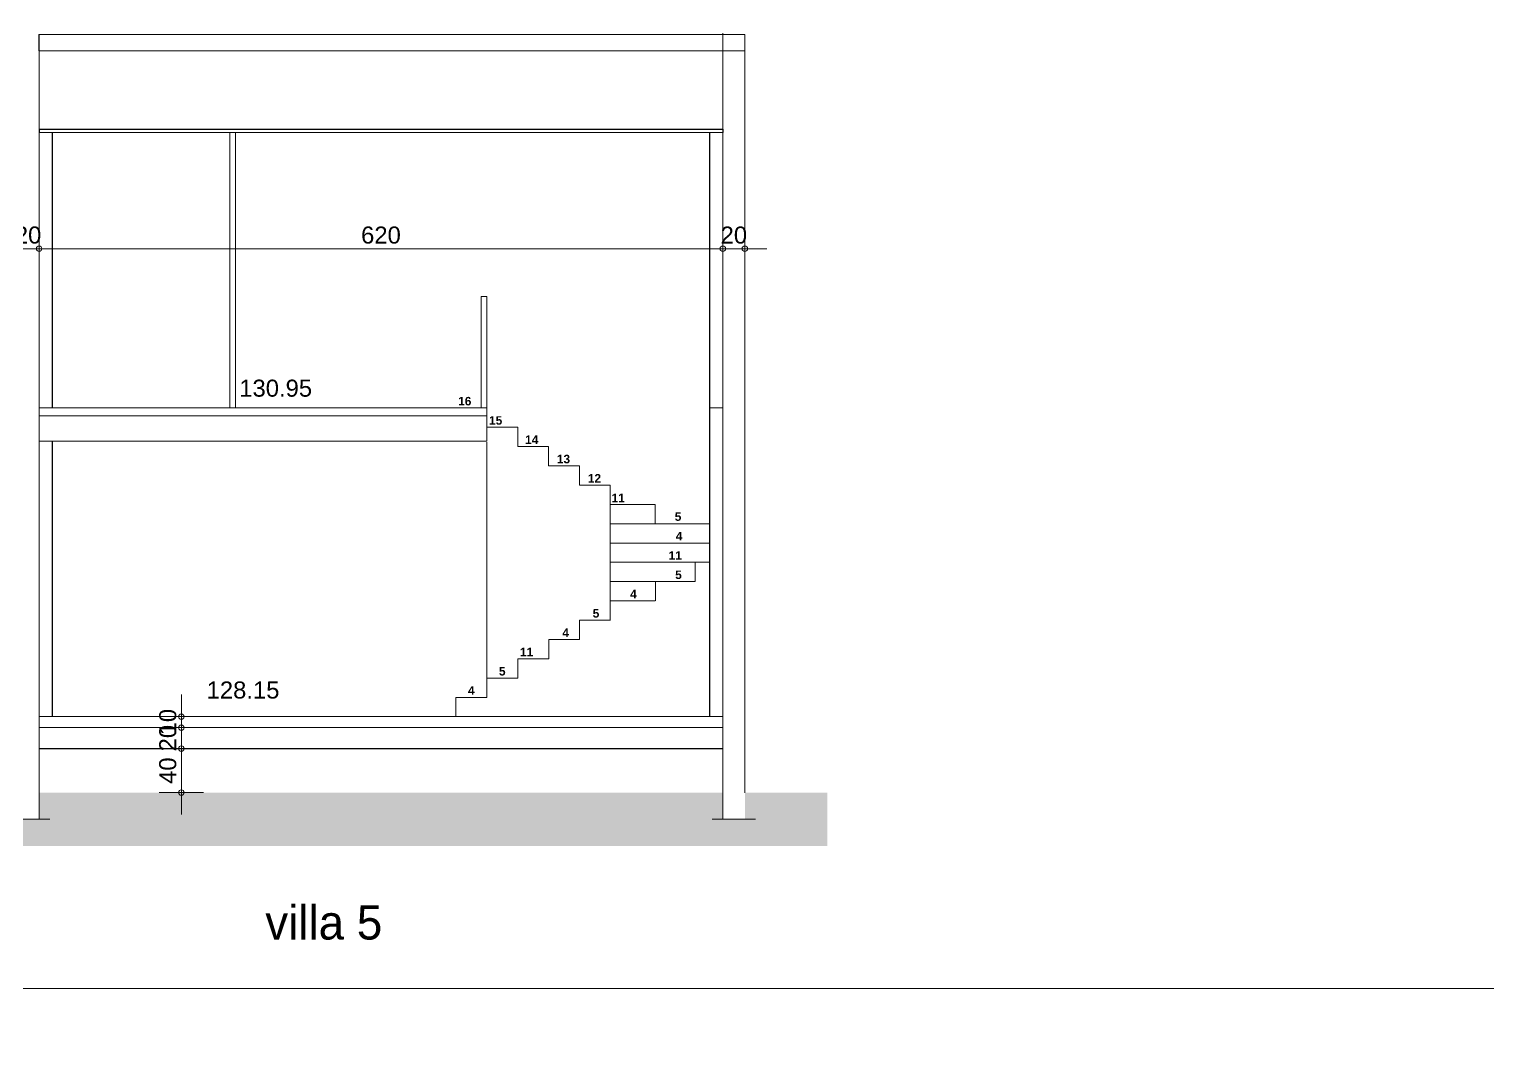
# Model space of a CAD drawing. Header units: metres. Extents: x 1.8 to 61.8, y -55.6 to -11.3.
# Drawn here: x 13.11 to 26.34, y -39.49 to -30.14 of the extents above; entities that cross this region are included whole.
import ezdxf
from ezdxf.enums import TextEntityAlignment as Align
from ezdxf.lldxf.tags import DXFTag

# ---------------------------------------------------------------- set-up
doc = ezdxf.new("R2010")
doc.units = ezdxf.units.M
doc.header["$MEASUREMENT"] = 0
for name, color, linetype in [('Calque commun', 7, 'Continuous'), ('Cotations', 7, 'Continuous'), ('Textes', 7, 'Continuous')]:
    doc.layers.add(name, color=color, linetype=linetype)
doc.styles.add('Arial11', font='arial.ttf', dxfattribs={"height": 0.154626})
doc.styles.add('Arial13', font='arialbd.ttf', dxfattribs={"height": 0.077267})
doc.styles.add('Arial14', font='arial.ttf', dxfattribs={"height": 0.154626})
doc.styles.add('Century Gothic', font='GOTHIC.TTF', dxfattribs={"height": 0.310302})
tags = doc.linetypes.add('HIDDENX2', pattern=[0.75, 0.5, -0.25]).pattern_tags.tags
tags[6:7] = [DXFTag(74, 4), DXFTag(75, 0), DXFTag(340, '0'), DXFTag(46, 1.0), DXFTag(50, 0.0), DXFTag(44, 0.0), DXFTag(45, 0.0)]
tags[4:5] = [DXFTag(74, 4), DXFTag(75, 0), DXFTag(340, '0'), DXFTag(46, 1.0), DXFTag(50, 0.0), DXFTag(44, 0.0), DXFTag(45, 0.0)]

# ---------------------------------------------------------------- blocks, each defined once
blk = doc.blocks.new('new187')
at = {"layer": 'Cotations', "color": 14, "linetype": 'Continuous', "lineweight": 9}
blk.add_arc((0, 0), 0.5, 0, 359.9994, dxfattribs=at)
blk = doc.blocks.new('new188')
at = {"layer": 'Cotations', "color": 14, "linetype": 'Continuous', "lineweight": 9}
blk.add_arc((0, 0), 0.5, 0, 359.9994, dxfattribs=at)
blk = doc.blocks.new('DimLine58307')
at = {"layer": 'Cotations', "color": 14, "linetype": 'Continuous', "lineweight": 9}
for p, q in [((14.491, -36.378), (14.491, -36.178)), ((14.691, -36.378), (14.291, -36.378)), ((14.691, -36.478), (14.291, -36.478)), ((14.491, -36.478), (14.491, -36.378)), ((14.491, -36.478), (14.491, -36.678))]:
    blk.add_line(p, q, dxfattribs=at)
at = {"layer": 'Cotations', "color": 14, "linetype": 'Continuous', "lineweight": 9, "xscale": 0.05000000074505806, "yscale": 0.05000000074505806, "zscale": 0.05000000074505806}
for name, p, rotation in [('new188', (14.491, -36.378), -90.00000000000001), ('new187', (14.491, -36.478), 90)]:
    blk.add_blockref(name, p, dxfattribs=dict(at, rotation=rotation))
at = {"layer": 'Cotations', "color": 7, "linetype": 'Continuous', "lineweight": 9, "style": 'Arial11'}
blk.add_text('10', height=0.1546, rotation=90, dxfattribs=at).set_placement((14.491, -36.428), align=Align.BOTTOM_CENTER)
blk = doc.blocks.new('new189')
at = {"layer": 'Cotations', "color": 14, "linetype": 'Continuous', "lineweight": 9}
blk.add_arc((0, 0), 0.5, 0, 359.9994, dxfattribs=at)
blk = doc.blocks.new('new190')
at = {"layer": 'Cotations', "color": 14, "linetype": 'Continuous', "lineweight": 9}
blk.add_arc((0, 0), 0.5, 0, 359.9994, dxfattribs=at)
blk = doc.blocks.new('DimLine58313')
at = {"layer": 'Cotations', "color": 14, "linetype": 'Continuous', "lineweight": 9}
for p, q in [((14.491, -36.478), (14.491, -36.278)), ((14.691, -36.478), (14.291, -36.478)), ((14.491, -36.668), (14.491, -36.478)), ((14.691, -36.668), (14.291, -36.668)), ((14.491, -36.668), (14.491, -36.868))]:
    blk.add_line(p, q, dxfattribs=at)
at = {"layer": 'Cotations', "color": 14, "linetype": 'Continuous', "lineweight": 9, "xscale": 0.05000000074505806, "yscale": 0.05000000074505806, "zscale": 0.05000000074505806}
for name, p, rotation in [('new190', (14.491, -36.478), -90.00000000000001), ('new189', (14.491, -36.668), 90)]:
    blk.add_blockref(name, p, dxfattribs=dict(at, rotation=rotation))
at = {"layer": 'Cotations', "color": 7, "linetype": 'Continuous', "lineweight": 9, "style": 'Arial11'}
blk.add_text('20', height=0.1546, rotation=90, dxfattribs=at).set_placement((14.491, -36.573), align=Align.BOTTOM_CENTER)
blk = doc.blocks.new('new191')
at = {"layer": 'Cotations', "color": 14, "linetype": 'Continuous', "lineweight": 9}
blk.add_arc((0, 0), 0.5, 0, 359.9994, dxfattribs=at)
blk = doc.blocks.new('new192')
at = {"layer": 'Cotations', "color": 14, "linetype": 'Continuous', "lineweight": 9}
blk.add_arc((0, 0), 0.5, 0, 359.9994, dxfattribs=at)
blk = doc.blocks.new('DimLine58319')
at = {"layer": 'Cotations', "color": 14, "linetype": 'Continuous', "lineweight": 9}
for p, q in [((14.491, -36.668), (14.491, -36.468)), ((14.691, -36.668), (14.291, -36.668)), ((14.491, -37.067), (14.491, -36.668)), ((14.691, -37.067), (14.291, -37.067)), ((14.491, -37.067), (14.491, -37.267))]:
    blk.add_line(p, q, dxfattribs=at)
at = {"layer": 'Cotations', "color": 14, "linetype": 'Continuous', "lineweight": 9, "xscale": 0.05000000074505806, "yscale": 0.05000000074505806, "zscale": 0.05000000074505806}
for name, p, rotation in [('new192', (14.491, -36.668), -90.00000000000001), ('new191', (14.491, -37.067), 90)]:
    blk.add_blockref(name, p, dxfattribs=dict(at, rotation=rotation))
at = {"layer": 'Cotations', "color": 7, "linetype": 'Continuous', "lineweight": 9, "style": 'Arial11'}
blk.add_text('40', height=0.1546, rotation=90, dxfattribs=at).set_placement((14.491, -36.868), align=Align.BOTTOM_CENTER)
blk = doc.blocks.new('new193')
at = {"layer": 'Cotations', "color": 14, "linetype": 'Continuous', "lineweight": 9}
blk.add_arc((0, 0), 0.5, 0, 359.9994, dxfattribs=at)
blk = doc.blocks.new('new194')
at = {"layer": 'Cotations', "color": 14, "linetype": 'Continuous', "lineweight": 9}
blk.add_arc((0, 0), 0.5, 0, 359.9994, dxfattribs=at)
blk = doc.blocks.new('DimLine58332')
at = {"layer": 'Cotations', "color": 14, "linetype": 'Continuous', "lineweight": 9}
for p, q in [((14.491, -36.378), (14.491, -36.178)), ((14.691, -36.378), (14.291, -36.378)), ((14.691, -36.478), (14.291, -36.478)), ((14.491, -36.478), (14.491, -36.378)), ((14.491, -36.478), (14.491, -36.678))]:
    blk.add_line(p, q, dxfattribs=at)
at = {"layer": 'Cotations', "color": 14, "linetype": 'Continuous', "lineweight": 9, "xscale": 0.05000000074505806, "yscale": 0.05000000074505806, "zscale": 0.05000000074505806}
for name, p, rotation in [('new194', (14.491, -36.378), -90.00000000000001), ('new193', (14.491, -36.478), 90)]:
    blk.add_blockref(name, p, dxfattribs=dict(at, rotation=rotation))
at = {"layer": 'Cotations', "color": 7, "linetype": 'Continuous', "lineweight": 9, "style": 'Arial11'}
blk.add_text('10', height=0.1546, rotation=90, dxfattribs=at).set_placement((14.491, -36.428), align=Align.BOTTOM_CENTER)
blk = doc.blocks.new('new195')
at = {"layer": 'Cotations', "color": 14, "linetype": 'Continuous', "lineweight": 9}
blk.add_arc((0, 0), 0.5, 0, 359.9994, dxfattribs=at)
blk = doc.blocks.new('new196')
at = {"layer": 'Cotations', "color": 14, "linetype": 'Continuous', "lineweight": 9}
blk.add_arc((0, 0), 0.5, 0, 359.9994, dxfattribs=at)
blk = doc.blocks.new('DimLine58338')
at = {"layer": 'Cotations', "color": 14, "linetype": 'Continuous', "lineweight": 9}
for p, q in [((14.491, -36.378), (14.491, -36.178)), ((14.691, -36.378), (14.291, -36.378)), ((14.691, -36.478), (14.291, -36.478)), ((14.491, -36.478), (14.491, -36.378)), ((14.491, -36.478), (14.491, -36.678))]:
    blk.add_line(p, q, dxfattribs=at)
at = {"layer": 'Cotations', "color": 14, "linetype": 'Continuous', "lineweight": 9, "xscale": 0.05000000074505806, "yscale": 0.05000000074505806, "zscale": 0.05000000074505806}
for name, p, rotation in [('new196', (14.491, -36.378), -90.00000000000001), ('new195', (14.491, -36.478), 90)]:
    blk.add_blockref(name, p, dxfattribs=dict(at, rotation=rotation))
at = {"layer": 'Cotations', "color": 7, "linetype": 'Continuous', "lineweight": 9, "style": 'Arial11'}
blk.add_text('10', height=0.1546, rotation=90, dxfattribs=at).set_placement((14.491, -36.428), align=Align.BOTTOM_CENTER)
blk = doc.blocks.new('new199')
at = {"layer": 'Cotations', "color": 14, "linetype": 'Continuous', "lineweight": 9}
blk.add_arc((0, 0), 0.5, 0, 359.9994, dxfattribs=at)
blk = doc.blocks.new('new200')
at = {"layer": 'Cotations', "color": 14, "linetype": 'Continuous', "lineweight": 9}
blk.add_arc((0, 0), 0.5, 0, 359.9994, dxfattribs=at)
blk = doc.blocks.new('DimLine58599')
at = {"layer": 'Cotations', "color": 14, "linetype": 'Continuous', "lineweight": 9}
for p, q in [((6.602, -31.933), (6.602, -32.333)), ((13.001, -31.933), (13.001, -32.333)), ((6.602, -32.133), (6.402, -32.133)), ((6.602, -32.133), (13.001, -32.133)), ((13.001, -32.133), (13.201, -32.133))]:
    blk.add_line(p, q, dxfattribs=at)
at = {"layer": 'Cotations', "color": 14, "linetype": 'Continuous', "lineweight": 9, "xscale": 0.05000000074505806, "yscale": 0.05000000074505806, "zscale": 0.05000000074505806}
blk.add_blockref('new199', (6.602, -32.133), dxfattribs=at)
at = {"layer": 'Cotations', "color": 14, "linetype": 'Continuous', "lineweight": 9, "xscale": 0.05000000074505806, "yscale": 0.05000000074505806, "zscale": 0.05000000074505806, "rotation": 180}
blk.add_blockref('new200', (13.001, -32.133), dxfattribs=at)
at = {"layer": 'Cotations', "color": 7, "linetype": 'Continuous', "lineweight": 9, "style": 'Arial11'}
blk.add_text('640', height=0.1546, dxfattribs=at).set_placement((9.801, -32.133), align=Align.BOTTOM_CENTER)
blk = doc.blocks.new('new201')
at = {"layer": 'Cotations', "color": 14, "linetype": 'Continuous', "lineweight": 9}
blk.add_arc((0, 0), 0.5, 0, 359.9994, dxfattribs=at)
blk = doc.blocks.new('new202')
at = {"layer": 'Cotations', "color": 14, "linetype": 'Continuous', "lineweight": 9}
blk.add_arc((0, 0), 0.5, 0, 359.9994, dxfattribs=at)
blk = doc.blocks.new('DimLine58607')
at = {"layer": 'Cotations', "color": 14, "linetype": 'Continuous', "lineweight": 9}
for p, q in [((13.001, -31.933), (13.001, -32.333)), ((13.201, -31.933), (13.201, -32.333)), ((13.001, -32.133), (12.801, -32.133)), ((13.001, -32.133), (13.201, -32.133)), ((13.201, -32.133), (13.401, -32.133))]:
    blk.add_line(p, q, dxfattribs=at)
at = {"layer": 'Cotations', "color": 14, "linetype": 'Continuous', "lineweight": 9, "xscale": 0.05000000074505806, "yscale": 0.05000000074505806, "zscale": 0.05000000074505806}
blk.add_blockref('new201', (13.001, -32.133), dxfattribs=at)
at = {"layer": 'Cotations', "color": 14, "linetype": 'Continuous', "lineweight": 9, "xscale": 0.05000000074505806, "yscale": 0.05000000074505806, "zscale": 0.05000000074505806, "rotation": 180}
blk.add_blockref('new202', (13.201, -32.133), dxfattribs=at)
at = {"layer": 'Cotations', "color": 7, "linetype": 'Continuous', "lineweight": 9, "style": 'Arial11'}
blk.add_text('20', height=0.1546, dxfattribs=at).set_placement((13.101, -32.133), align=Align.BOTTOM_CENTER)
blk = doc.blocks.new('new203')
at = {"layer": 'Cotations', "color": 14, "linetype": 'Continuous', "lineweight": 9}
blk.add_arc((0, 0), 0.5, 0, 359.9994, dxfattribs=at)
blk = doc.blocks.new('new204')
at = {"layer": 'Cotations', "color": 14, "linetype": 'Continuous', "lineweight": 9}
blk.add_arc((0, 0), 0.5, 0, 359.9994, dxfattribs=at)
blk = doc.blocks.new('DimLine58615')
at = {"layer": 'Cotations', "color": 14, "linetype": 'Continuous', "lineweight": 9}
for p, q in [((13.201, -31.933), (13.201, -32.333)), ((19.401, -31.933), (19.401, -32.333)), ((13.201, -32.133), (13.001, -32.133)), ((13.201, -32.133), (19.401, -32.133)), ((19.401, -32.133), (19.601, -32.133))]:
    blk.add_line(p, q, dxfattribs=at)
at = {"layer": 'Cotations', "color": 14, "linetype": 'Continuous', "lineweight": 9, "xscale": 0.05000000074505806, "yscale": 0.05000000074505806, "zscale": 0.05000000074505806}
blk.add_blockref('new203', (13.201, -32.133), dxfattribs=at)
at = {"layer": 'Cotations', "color": 14, "linetype": 'Continuous', "lineweight": 9, "xscale": 0.05000000074505806, "yscale": 0.05000000074505806, "zscale": 0.05000000074505806, "rotation": 180}
blk.add_blockref('new204', (19.401, -32.133), dxfattribs=at)
at = {"layer": 'Cotations', "color": 7, "linetype": 'Continuous', "lineweight": 9, "style": 'Arial11'}
blk.add_text('620', height=0.1546, dxfattribs=at).set_placement((16.301, -32.133), align=Align.BOTTOM_CENTER)
blk = doc.blocks.new('new205')
at = {"layer": 'Cotations', "color": 14, "linetype": 'Continuous', "lineweight": 9}
blk.add_arc((0, 0), 0.5, 0, 359.9994, dxfattribs=at)
blk = doc.blocks.new('new206')
at = {"layer": 'Cotations', "color": 14, "linetype": 'Continuous', "lineweight": 9}
blk.add_arc((0, 0), 0.5, 0, 359.9994, dxfattribs=at)
blk = doc.blocks.new('DimLine58623')
at = {"layer": 'Cotations', "color": 14, "linetype": 'Continuous', "lineweight": 9}
for p, q in [((19.401, -31.933), (19.401, -32.333)), ((19.601, -31.933), (19.601, -32.333)), ((19.401, -32.133), (19.201, -32.133)), ((19.401, -32.133), (19.601, -32.133)), ((19.601, -32.133), (19.801, -32.133))]:
    blk.add_line(p, q, dxfattribs=at)
at = {"layer": 'Cotations', "color": 14, "linetype": 'Continuous', "lineweight": 9, "xscale": 0.05000000074505806, "yscale": 0.05000000074505806, "zscale": 0.05000000074505806}
blk.add_blockref('new205', (19.401, -32.133), dxfattribs=at)
at = {"layer": 'Cotations', "color": 14, "linetype": 'Continuous', "lineweight": 9, "xscale": 0.05000000074505806, "yscale": 0.05000000074505806, "zscale": 0.05000000074505806, "rotation": 180}
blk.add_blockref('new206', (19.601, -32.133), dxfattribs=at)
at = {"layer": 'Cotations', "color": 7, "linetype": 'Continuous', "lineweight": 9, "style": 'Arial11'}
blk.add_text('20', height=0.1546, dxfattribs=at).set_placement((19.501, -32.133), align=Align.BOTTOM_CENTER)

msp = doc.modelspace()

# ---------------------------------------------------------------- hatches: boundary and pattern name
at = {"layer": 'Calque commun', "linetype": 'Continuous', "lineweight": 18}
msp.add_hatch(color=9, dxfattribs=at).paths.add_polyline_path([(20.348, -37.551), (20.348, -37.068), (19.601, -37.068), (19.601, -37.307), (19.401, -37.307), (19.401, -37.068), (13.201, -37.068), (13.201, -37.083), (13.201, -37.307), (13.001, -37.307), (13.001, -37.068), (12.521, -37.068), (6.801, -37.068), (6.801, -37.307), (6.601, -37.307), (6.601, -36.628), (5.922, -36.628), (5.922, -37.551)])

# ---------------------------------------------------------------- linework, layer by layer
at = {"layer": 'Calque commun', "color": 7, "linetype": 'Continuous', "lineweight": 18}
for p, q in [((13.201, -30.19), (13.201, -37.307)), ((19.401, -37.307), (19.401, -30.178)), ((19.601, -37.068), (19.601, -30.337)), ((19.403, -31.048), (13.203, -31.048)), ((13.203, -31.078), (13.203, -31.048)), ((19.403, -31.078), (13.203, -31.078)), ((13.321, -33.578), (13.321, -31.078)), ((19.281, -33.578), (19.281, -31.078)), ((19.403, -31.078), (19.403, -31.048)), ((19.281, -36.378), (19.281, -33.54)), ((17.261, -33.648), (17.261, -33.878)), ((13.201, -33.878), (17.261, -33.878)), ((13.321, -36.378), (13.321, -33.878)), ((15.687, -33.878), (17.261, -33.878)), ((13.201, -36.378), (19.401, -36.378)), ((13.201, -36.41), (13.201, -36.478)), ((13.201, -36.478), (19.401, -36.478)), ((19.401, -36.668), (19.401, -36.478)), ((19.401, -36.668), (13.203, -36.668))]:
    msp.add_line(p, q, dxfattribs=at)
at = {"layer": 'Calque commun', "color": 5, "linetype": 'ByBlock', "lineweight": -2}
msp.add_line((13.203, -31.048), (19.403, -31.048), dxfattribs=at)
at = {"layer": 'Calque commun', "color": 7, "linetype": 'Continuous', "lineweight": 9}
for p, q in [((13.321, -31.078), (13.321, -33.578)), ((19.281, -31.078), (19.281, -33.578)), ((13.198, -33.578), (13.321, -33.578)), ((13.321, -33.578), (13.201, -33.578)), ((13.321, -33.578), (13.201, -33.578)), ((19.281, -33.54), (19.281, -36.378)), ((19.281, -33.578), (19.401, -33.578)), ((13.321, -33.878), (13.321, -36.378)), ((13.198, -36.378), (13.321, -36.378)), ((13.321, -36.378), (13.201, -36.378)), ((13.321, -36.378), (13.201, -36.378))]:
    msp.add_line(p, q, dxfattribs=at)
at = {"layer": 'Calque commun', "color": 3, "linetype": 'ByBlock', "lineweight": -2}
for p, q in [((13.321, -33.578), (13.321, -31.078)), ((19.281, -31.078), (19.281, -33.578)), ((19.281, -33.54), (19.281, -36.378)), ((13.321, -36.378), (13.321, -33.878)), ((13.2, -36.668), (19.4, -36.668))]:
    msp.add_line(p, q, dxfattribs=at)
at = {"layer": 'Calque commun', "color": 15, "linetype": 'Continuous', "lineweight": 18}
for p, q in [((14.931, -31.078), (14.931, -33.578)), ((14.931, -31.078), (14.981, -31.078)), ((14.981, -31.078), (14.981, -33.578)), ((14.931, -33.578), (14.981, -33.578))]:
    msp.add_line(p, q, dxfattribs=at)
at = {"layer": 'Calque commun', "color": 20, "linetype": 'Continuous', "lineweight": 9}
for p, q in [((17.261, -32.568), (17.211, -32.568)), ((17.211, -32.568), (17.211, -33.578)), ((17.261, -33.578), (17.261, -32.568)), ((17.261, -36.028), (17.261, -33.888)), ((18.381, -35.328), (18.379, -35.328))]:
    msp.add_line(p, q, dxfattribs=at)
at = {"layer": 'Calque commun', "color": 7, "linetype": 'HIDDENX2', "lineweight": 18}
for p, q in [((13.297, -37.307), (12.905, -37.307)), ((19.697, -37.307), (19.305, -37.307))]:
    msp.add_line(p, q, dxfattribs=at)
at = {"layer": 'Calque commun', "color": 20, "linetype": 'Continuous', "lineweight": 9}
for points in [[(17.261, -33.753, 0), (17.261, -33.578, 0), (16.981, -33.578, 0)], [(17.541, -33.928, 0), (17.541, -33.753, 0), (17.261, -33.753, 0)], [(17.821, -34.103, 0), (17.821, -33.928, 0), (17.541, -33.928, 0)], [(18.101, -34.278, 0), (18.101, -34.103, 0), (17.821, -34.103, 0)], [(18.381, -34.453, 0), (18.381, -34.278, 0), (18.101, -34.278, 0)], [(18.788, -34.628, 0), (18.788, -34.453, 0), (18.381, -34.453, 0)]]:
    msp.add_polyline3d(points, dxfattribs=at)
at = {"layer": 'Calque commun', "color": 20, "linetype": 'Continuous', "lineweight": 18}
for points in [[(18.79, -35.328, 0), (18.79, -35.153, 0), (19.149, -35.153, 0)], [(18.381, -35.503, 0), (18.381, -35.328, 0), (18.788, -35.328, 0)], [(18.102, -35.678, 0), (18.102, -35.503, 0), (18.383, -35.503, 0)], [(17.822, -35.853, 0), (17.822, -35.678, 0), (18.102, -35.678, 0)], [(17.542, -36.028, 0), (17.542, -35.853, 0), (17.822, -35.853, 0)], [(17.261, -36.203, 0), (17.261, -36.028, 0), (17.542, -36.028, 0)], [(16.981, -36.378, 0), (16.981, -36.203, 0), (17.261, -36.203, 0)]]:
    msp.add_polyline3d(points, dxfattribs=at)
at = {"layer": 'Cotations', "color": 20, "linetype": 'Continuous', "lineweight": 9}
for p, q in [((18.381, -34.453), (18.381, -34.628)), ((18.381, -35.153), (18.381, -34.978)), ((18.79, -35.153), (18.381, -35.153)), ((18.381, -35.328), (18.381, -35.153))]:
    msp.add_line(p, q, dxfattribs=at)
at = {"layer": 'Cotations', "color": 20, "linetype": 'Continuous', "lineweight": 18}
for p, q in [((19.149, -35.153), (19.149, -34.978)), ((19.149, -34.978), (19.281, -34.978))]:
    msp.add_line(p, q, dxfattribs=at)
at = {"layer": 'Cotations', "color": 7, "linetype": 'Continuous', "lineweight": 9}
msp.add_line((51.443, -38.843), (1.764, -38.843), dxfattribs=at)

# ---------------------------------------------------------------- block references
at = {"layer": 'Cotations', "color": 14, "linetype": 'Continuous', "lineweight": 9}
for name in ['DimLine58599', 'DimLine58607', 'DimLine58615', 'DimLine58623', 'DimLine58307', 'DimLine58332', 'DimLine58338', 'DimLine58313', 'DimLine58319']:
    msp.add_blockref(name, (0, 0), dxfattribs=at)

# ---------------------------------------------------------------- texts
at = {"layer": 'Calque commun', "color": 5, "linetype": 'ByBlock', "lineweight": -2, "style": 'Arial13'}
for s, p in [('5', (19.029, -35.153)), ('4', (18.62, -35.328)), ('5', (18.281, -35.503)), ('4', (18.006, -35.678)), ('11', (17.682, -35.853)), ('5', (17.431, -36.028)), ('4', (17.15, -36.203))]:
    msp.add_text(s, height=0.0773, dxfattribs=at).set_placement(p, align=Align.BOTTOM_RIGHT)
at = {"layer": 'Cotations', "color": 5, "linetype": 'ByBlock', "lineweight": -2, "style": 'Arial13'}
for s, p in [('16', (17.121, -33.578)), ('15', (17.401, -33.753)), ('14', (17.728, -33.928)), ('13', (18.016, -34.103)), ('12', (18.297, -34.278)), ('11', (18.512, -34.456)), ('5', (19.025, -34.625)), ('4', (19.034, -34.803)), ('11', (19.03, -34.978))]:
    msp.add_text(s, height=0.0773, dxfattribs=at).set_placement(p, align=Align.BOTTOM_RIGHT)
at = {"layer": 'Textes', "color": 5, "linetype": 'ByBlock', "lineweight": -2}
for s, height, style, p in [('130.95', 0.1546, 'Arial14', (15.016, -33.522)), ('128.15', 0.1546, 'Arial14', (14.72, -36.26)), ('villa 5', 0.3103, 'Century Gothic', (15.252, -38.493))]:
    msp.add_text(s, height=height, dxfattribs=dict(at, style=style)).set_placement(p, align=Align.BOTTOM_LEFT)

# ---------------------------------------------------------------- meshes
at = {"layer": 'Calque commun', "color": 7, "linetype": 'Continuous', "lineweight": 9}
mesh = msp.add_polyface(dxfattribs=at)
corners = [(61.764, -11.309), (1.764, -11.309), (1.764, -53.309), (61.764, -53.309)]
mesh.append_faces([[corners[k] for k in face] for face in [(0, 1, 2, 3)]], dxfattribs={"color": 7})
at = {"layer": 'Calque commun', "color": 7, "linetype": 'Continuous', "lineweight": 18}
mesh = msp.add_polyface(dxfattribs=at)
corners = [(13.001, -30.337), (13.001, -30.19), (6.602, -30.19), (6.602, -30.337), (19.601, -30.337), (19.601, -30.19), (13.199, -30.19), (13.199, -30.337)]
mesh.append_faces([[corners[k] for k in face] for face in [(0, 1, 2, 3), (4, 5, 6, 7)]], dxfattribs={"color": 7})
mesh = msp.add_polyface(dxfattribs=at)
corners = [(17.261, -33.648), (17.261, -33.578), (13.201, -33.578), (13.201, -33.648)]
mesh.append_faces([[corners[k] for k in face] for face in [(0, 1, 2, 3)]], dxfattribs={"color": 7})
at = {"layer": 'Calque commun', "color": 20, "linetype": 'Continuous', "lineweight": 9}
mesh = msp.add_polyface(dxfattribs=at)
corners = [(19.281, -34.803), (19.281, -34.628), (18.381, -34.628), (18.381, -34.803)]
mesh.append_faces([[corners[k] for k in face] for face in [(0, 1, 2, 3)]], dxfattribs={"color": 20})
mesh = msp.add_polyface(dxfattribs=at)
corners = [(18.381, -34.978), (18.381, -34.803), (19.281, -34.803), (19.281, -34.978)]
mesh.append_faces([[corners[k] for k in face] for face in [(0, 1, 2, 3)]], dxfattribs={"color": 20})

doc.saveas('drawing.dxf')
